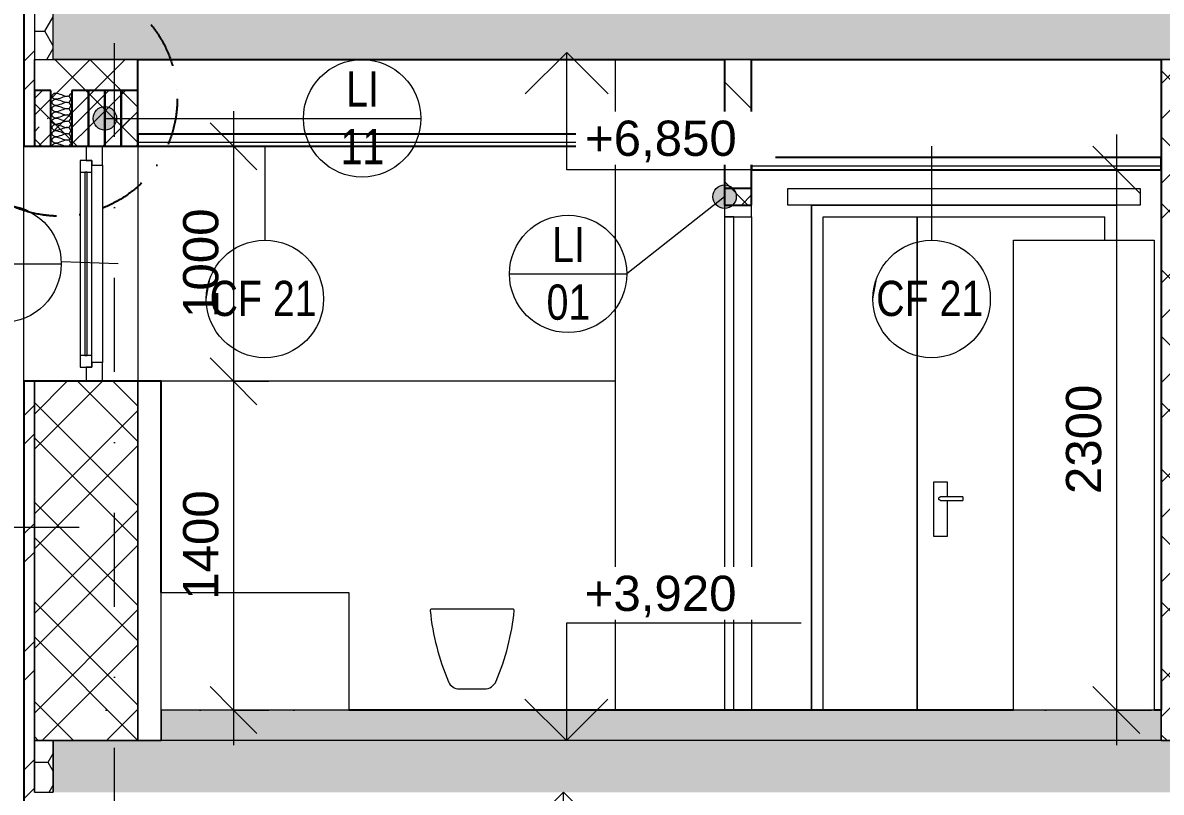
# Model space of a CAD drawing. Header units: millimetres. Extents: x -9657 to 178820, y -8645 to 72638.
# Drawn here: x 32708 to 37557, y 3700 to 6976 of the extents above; entities that cross this region are included whole.
import ezdxf

# ---------------------------------------------------------------- set-up
doc = ezdxf.new("R2010")
doc.units = ezdxf.units.MM
for name, pattern in [('HA_DashDot_10mm-S3mm', [1000, 400, -300, 0, -300]), ('HA_DashDot_4mm-S1mm', [400, 200, -100, 0, -100]), ('HA_Dot-S4mm', [400, 0, -400])]:
    doc.linetypes.add(name, pattern=pattern)
for name, color, linetype, lineweight in [('A-____-____-DIMS', 9, 'Continuous', 5), ('A-____-____-DIMS-100', 9, 'Continuous', 5), ('A-CLNG-____-IDEN', 9, 'Continuous', 9), ('A-CLNG-____-MCUT', 9, 'Continuous', 25), ('A-DETL-____-OTLN', 9, 'Continuous', 25), ('A-DETL-____-THIN', 9, 'Continuous', 9), ('A-DETL-GENF-OTLN', 9, 'Continuous', 9), ('A-DOOR-____-MCUT', 9, 'Continuous', 9), ('A-DOOR-____-OTLN', 9, 'Continuous', 9), ('A-DOOR-FRAM-MCUT', 9, 'Continuous', 9), ('A-DOOR-FRAM-OTLN', 9, 'Continuous', 9), ('A-FLOR-____-MCUT', 9, 'Continuous', 25), ('A-FLOR-____-OTLN', 9, 'Continuous', 9), ('A-FLOR-____-OVHD', 9, 'HA_DashDot_4mm-S1mm', 25), ('A-FLOR-____-PATT', 9, 'Continuous', 25), ('A-FLOR-LEVL-OTLN', 9, 'Continuous', 9), ('A-GENM-____-IDEN', 9, 'Continuous', 9), ('A-GENM-____-MCUT', 9, 'Continuous', 25), ('A-GENM-____-OTLN', 9, 'Continuous', 9), ('A-GLAZ-____-IDEN', 9, 'Continuous', 9), ('A-GLAZ-____-MCUT', 9, 'Continuous', 5), ('A-GLAZ-____-OTLN', 9, 'Continuous', 5), ('A-WALL-____-MCUT', 9, 'Continuous', 25), ('A-WALL-____-OTLN', 9, 'Continuous', 9), ('A-WALL-____-PATT', 9, 'Continuous', 25), ('G-____-____-DIMS', 9, 'Continuous', 5), ('I-FURN-____-OTLN', 9, 'Continuous', 9), ('I-WALL-____-MCUT', 9, 'Continuous', 25), ('I-WALL-____-OTLN', 9, 'Continuous', 9), ('P-SANR-FIXT-OTLN', 9, 'Continuous', 9), ('S-GRID-____-OTLN', 9, 'Continuous', 5)]:
    doc.layers.add(name, color=color, linetype=linetype, lineweight=lineweight)
doc.styles.add('Arial_1', font='arial.ttf', dxfattribs={"height": 150})
doc.styles.add('Arial_3', font='arial.ttf', dxfattribs={"width": 0.8, "height": 150})
doc.dimstyles.new('Inner_Dimensions_1', dxfattribs={"dimscale": 304.8, "dimtxt": 153.03891, "dimasz": 0.656168, "dimexe": 0.492126, "dimexo": 0.0625, "dimgap": 0.065617, "dimtad": 1, "dimdec": 0, "dimzin": 0, "dimdsep": 46, "dimtxsty": 'Arial_1', "dimblk1": 'OBLIQUE', "dimblk2": 'OBLIQUE', "dimsah": 1, "dimcen": 0.09, "dimdle": 0.492126, "dimazin": 0, "dimtfac": 1, "dimtdec": 4, "dimtix": 1, "dimtmove": 0, "dimatfit": 3, "dimfxl": 0.492126, "dimfxlon": 1, "dimtvp": 1, "dimtolj": 1, "dimtzin": 0, "dimlwd": 9, "dimlwe": 9, "dimarcsym": 2})
pattern_1 = [(45, (-49176.07, 1865.4), (-176.777, 176.777), []), (45, (-49105.36, 1865.4), (-176.777, 176.777), []), (45, (-48963.93, 1865.4), (-106.066, 247.487), [100, -50, 3.353, -46.647])]

# ---------------------------------------------------------------- blocks, each defined once
blk = doc.blocks.new('HA_DR_Single_Swing_Solid - In_BJ_700x2100-V37-ŘEZ C-C OBJEKT C')
at = {"layer": 'A-DOOR-____-MCUT', "color": 50}
for p, q in [((-42334.9, 6150), (-42334.9, 4050)), ((-42294.9, 6150), (-42334.9, 6150)), ((-42294.9, 4050), (-42294.9, 6150)), ((-42334.9, 4050), (-42294.9, 4050))]:
    blk.add_line(p, q, dxfattribs=at)
at = {"layer": 'A-DOOR-FRAM-MCUT', "color": 50}
for p, q in [((-42334.9, 6200), (-42334.9, 6150)), ((-42219.9, 6200), (-42334.9, 6200)), ((-42219.9, 6150), (-42219.9, 6200)), ((-42334.9, 6150), (-42219.9, 6150))]:
    blk.add_line(p, q, dxfattribs=at)
at = {"layer": 'A-DOOR-FRAM-OTLN', "color": 50}
blk.add_line((-42219.9, 6150), (-42219.9, 4050), dxfattribs=at)
blk = doc.blocks.new('HA_DR_Double_Swing_Solid - In_BJ_1200x2100_800-1662813-ŘEZ C-C OBJEKT C')
at = {"layer": 'A-DOOR-____-OTLN', "color": 50}
for p, q in [((-41514.9, 3000), (-41514.9, 900)), ((-41514.9, 900), (-41514.9, 3000)), ((-41444.9, 1870), (-41444.9, 1640)), ((-41384.9, 1870), (-41444.9, 1870)), ((-41384.9, 1807.2), (-41384.9, 1870)), ((-41319.9, 1807.5), (-41414.9, 1807.5)), ((-41319.9, 1807.5), (-41319.9, 1800)), ((-41319.9, 1800), (-41319.9, 1792.5)), ((-41414.9, 1792.5), (-41319.9, 1792.5)), ((-41384.9, 1640), (-41384.9, 1792.8)), ((-41444.9, 1640), (-41384.9, 1640))]:
    blk.add_line(p, q, dxfattribs=at)
for points, knots in [([(-41422.4, 1800), (-41422.4, 1800.7), (-41422.3, 1801.6), (-41421.9, 1802.9), (-41421.4, 1803.8), (-41421, 1804.4), (-41420.5, 1804.9), (-41420.1, 1805.4), (-41419.5, 1806), (-41418.8, 1806.4), (-41418.2, 1806.7), (-41417.8, 1806.9), (-41417.3, 1807.1), (-41416.8, 1807.2), (-41416.4, 1807.4), (-41415.9, 1807.4), (-41415.4, 1807.5), (-41415.1, 1807.5), (-41414.9, 1807.5)], [0, 0, 0, 0, 0.0833333, 0.125, 0.1666667, 0.2083333, 0.2291667, 0.25, 0.2916667, 0.3333333, 0.3541667, 0.375, 0.3958333, 0.4166667, 0.4375, 0.4583333, 0.4791667, 0.5, 0.5, 0.5, 0.5]), ([(-41414.9, 1792.5), (-41415.1, 1792.5), (-41415.4, 1792.5), (-41415.9, 1792.6), (-41416.4, 1792.6), (-41416.8, 1792.8), (-41417.3, 1792.9), (-41417.8, 1793.1), (-41418.2, 1793.3), (-41418.7, 1793.5), (-41419.1, 1793.8), (-41419.6, 1794.1), (-41420.1, 1794.6), (-41420.5, 1795.1), (-41421, 1795.6), (-41421.4, 1796.2), (-41421.9, 1797.1), (-41422.3, 1798.4), (-41422.4, 1799.3), (-41422.4, 1800)], [0.5, 0.5, 0.5, 0.5, 0.5208333, 0.5416667, 0.5625, 0.5833333, 0.6041667, 0.625, 0.6458333, 0.6666667, 0.6875, 0.7083333, 0.75, 0.7708333, 0.7916667, 0.8333333, 0.875, 0.9166667, 1, 1, 1, 1])]:
    blk.add_open_spline(points, degree=3, knots=knots, dxfattribs=at)
at = {"layer": 'A-DOOR-FRAM-OTLN', "color": 50}
for p, q in [((-41964.9, 3050), (-41964.9, 900)), ((-40664.9, 3050), (-41964.9, 3050)), ((-40664.9, 3050), (-40664.9, 2900)), ((-41914.9, 900), (-41914.9, 3000)), ((-41914.9, 3000), (-40714.9, 3000)), ((-40714.9, 2900), (-40714.9, 3000))]:
    blk.add_line(p, q, dxfattribs=at)
blk = doc.blocks.new('HA_WD_SinglePanel - 625x1000-1858207-ŘEZ C-C OBJEKT C')
at = {"layer": 'A-GLAZ-____-MCUT', "color": 250}
for p, q in [((-45054.9, 6450), (-45054.9, 6390)), ((-44984.9, 6450), (-45054.9, 6450)), ((-44984.9, 6370), (-44984.9, 6450)), ((-45029.9, 6390), (-45079.9, 6390)), ((-45079.9, 6390), (-45079.9, 6340)), ((-45054.9, 6390), (-45029.9, 6390)), ((-45029.9, 6340), (-45029.9, 6390)), ((-45029.9, 6390), (-45029.9, 6370)), ((-45029.9, 6370), (-44984.9, 6370)), ((-45079.9, 6340), (-45029.9, 6340)), ((-45049.9, 6340), (-45059.9, 6340)), ((-45059.9, 6340), (-45059.9, 5560)), ((-45049.9, 5560), (-45049.9, 6340)), ((-45029.9, 5560), (-45079.9, 5560)), ((-45079.9, 5560), (-45079.9, 5510)), ((-45059.9, 5560), (-45049.9, 5560)), ((-45029.9, 5510), (-45029.9, 5560)), ((-44984.9, 5530), (-45029.9, 5530)), ((-45029.9, 5530), (-45029.9, 5510)), ((-44984.9, 5450), (-44984.9, 5530)), ((-45079.9, 5510), (-45029.9, 5510)), ((-45054.9, 5510), (-45054.9, 5450)), ((-45029.9, 5510), (-45054.9, 5510)), ((-45054.9, 5450), (-44984.9, 5450))]:
    blk.add_line(p, q, dxfattribs=at)
at = {"layer": 'A-GLAZ-____-OTLN', "color": 250}
for p, q in [((-44984.9, 6370), (-44984.9, 5530)), ((-45079.9, 6340), (-45079.9, 5560)), ((-45029.9, 5560), (-45029.9, 6340))]:
    blk.add_line(p, q, dxfattribs=at)
blk = doc.blocks.new('ABMV_Bathtub_Generic - 800x1700-1414026-ŘEZ C-C OBJEKT C')
at = {"layer": 'P-SANR-FIXT-OTLN', "color": 50}
for p, q in [((-44834.9, 900), (-44834.9, 1400)), ((-44834.9, 1400), (-44034.9, 1400)), ((-44034.9, 1400), (-44034.9, 900)), ((-44034.9, 900), (-44834.9, 900))]:
    blk.add_line(p, q, dxfattribs=at)
blk = doc.blocks.new('ABMV_Toilet_WallHung - Default-1928450-ŘEZ C-C OBJEKT C')
at = {"layer": 'A-GENM-____-OTLN', "color": 50}
for p, q in [((-43236.9, 4480), (-43582.9, 4480)), ((-43464.9, 4139.8), (-43358.2, 4139.8))]:
    blk.add_line(p, q, dxfattribs=at)
for centre, radius, start, end in [((-43582.9, 4473.7), 6.3, 90, 186.0487), ((-42529.2, 4585.3), 1065.9, 186.0487, 202.9158), ((-44290.6, 4585.3), 1065.9, 337.2719, 353.9513), ((-43236.9, 4473.7), 6.31, 353.9513, 90), ((-43358.2, 4194.8), 55, 270, 337.2719), ((-43464.9, 4189.8), 50, 202.9158, 270)]:
    blk.add_arc(centre, radius, start, end, dxfattribs=at)
blk = doc.blocks.new('NAB_Šatní_skříň_ADNS - 600x2000xšířka-1489434-ŘEZ C-C OBJEKT C')
at = {"layer": 'I-FURN-____-OTLN', "color": 50}
for p, q in [((-41104.9, 2900), (-40504.9, 2900)), ((-41104.9, 900), (-41104.9, 2900)), ((-40504.9, 2900), (-40504.9, 900)), ((-40504.9, 900), (-41104.9, 900))]:
    blk.add_line(p, q, dxfattribs=at)
blk = doc.blocks.new('HA_GM_Tiling_LineBased - Generic Tiles-1682387-ŘEZ C-C OBJEKT C')
at = {"layer": 'A-GENM-____-OTLN', "color": 50}
blk.add_line((-42799.9, 900), (-42799.9, 3300), dxfattribs=at)
blk = doc.blocks.new('TB_Porotherm KP11_5_1000mm - TB_Porotherm KP11_5_1000mm-V47-ŘEZ C-C OBJEKT C')
at = {"layer": 'A-GENM-____-OTLN', "lineweight": 5}
h = blk.add_hatch(dxfattribs=at)
h.set_pattern_fill('FP_27', color=256, style=0, pattern_type=2)
h.set_pattern_definition(pattern_1)
h.paths.add_polyline_path([(-42334.9, 6200), (-42219.9, 6200), (-42219.9, 6271), (-42334.9, 6271)])
at = {"layer": 'A-GENM-____-MCUT', "color": 10}
for p, q in [((-42219.9, 6271), (-42334.9, 6271)), ((-42334.9, 6271), (-42334.9, 6200)), ((-42219.9, 6200), (-42219.9, 6271)), ((-42334.9, 6200), (-42219.9, 6200))]:
    blk.add_line(p, q, dxfattribs=at)
blk = doc.blocks.new('TB_Porotherm KP11_5_1500mm - TB_Porotherm KP11_5_1500mm-1870867-ŘEZ C-C OBJEKT C')
at = {"layer": 'A-GENM-____-OTLN', "color": 50}
for p, q in [((-42064.9, 3050), (-42064.9, 3121)), ((-42064.9, 3121), (-40564.9, 3121)), ((-40564.9, 3121), (-40564.9, 3050)), ((-40564.9, 3050), (-42064.9, 3050))]:
    blk.add_line(p, q, dxfattribs=at)
blk = doc.blocks.new('TB_Porotherm KP7_1000mm - TB_Porotherm KP7_1000mm-V56-ŘEZ C-C OBJEKT C')
at = {"layer": 'A-GENM-____-OTLN', "lineweight": 5}
h = blk.add_hatch(dxfattribs=at)
h.set_pattern_fill('FP_27', color=256, style=0, pattern_type=2)
h.set_pattern_definition(pattern_1)
h.paths.add_polyline_path([(-44834.9, 6450), (-44834.9, 6688), (-44904.9, 6688), (-44904.9, 6450)])
at = {"layer": 'A-GENM-____-MCUT', "color": 10}
for p, q in [((-44834.9, 6688), (-44904.9, 6688)), ((-44904.9, 6688), (-44904.9, 6450)), ((-44834.9, 6450), (-44834.9, 6688)), ((-44904.9, 6450), (-44834.9, 6450))]:
    blk.add_line(p, q, dxfattribs=at)
blk = doc.blocks.new('TB_Porotherm KP7_1000mm - TB_Porotherm KP7_1000mm-V57-ŘEZ C-C OBJEKT C')
at = {"layer": 'A-GENM-____-OTLN', "lineweight": 5}
h = blk.add_hatch(dxfattribs=at)
h.set_pattern_fill('FP_27', color=256, style=0, pattern_type=2)
h.set_pattern_definition(pattern_1)
h.paths.add_polyline_path([(-44904.9, 6450), (-44904.9, 6688), (-44974.9, 6688), (-44974.9, 6450)])
at = {"layer": 'A-GENM-____-MCUT', "color": 10}
for p, q in [((-44904.9, 6688), (-44974.9, 6688)), ((-44974.9, 6688), (-44974.9, 6450)), ((-44904.9, 6450), (-44904.9, 6688)), ((-44974.9, 6450), (-44904.9, 6450))]:
    blk.add_line(p, q, dxfattribs=at)
blk = doc.blocks.new('TB_Porotherm KP7_1000mm - TB_Porotherm KP7_1000mm-V58-ŘEZ C-C OBJEKT C')
at = {"layer": 'A-GENM-____-OTLN', "lineweight": 5}
h = blk.add_hatch(dxfattribs=at)
h.set_pattern_fill('FP_27', color=256, style=0, pattern_type=2)
h.set_pattern_definition(pattern_1)
h.paths.add_polyline_path([(-44974.9, 6450), (-44974.9, 6688), (-45044.9, 6688), (-45044.9, 6450)])
at = {"layer": 'A-GENM-____-MCUT', "color": 10}
for p, q in [((-44974.9, 6688), (-45044.9, 6688)), ((-45044.9, 6688), (-45044.9, 6450)), ((-44974.9, 6450), (-44974.9, 6688)), ((-45044.9, 6450), (-44974.9, 6450))]:
    blk.add_line(p, q, dxfattribs=at)
blk = doc.blocks.new('TB_Porotherm KP7_1000mm - TB_Porotherm KP7_1000mm-V59-ŘEZ C-C OBJEKT C')
at = {"layer": 'A-GENM-____-OTLN', "lineweight": 5}
h = blk.add_hatch(dxfattribs=at)
h.set_pattern_fill('FP_27', color=256, style=0, pattern_type=2)
h.set_pattern_definition(pattern_1)
h.paths.add_polyline_path([(-45044.9, 6450), (-45044.9, 6688), (-45114.9, 6688), (-45114.9, 6450)])
at = {"layer": 'A-GENM-____-MCUT', "color": 10}
for p, q in [((-45044.9, 6688), (-45114.9, 6688)), ((-45114.9, 6688), (-45114.9, 6450)), ((-45044.9, 6450), (-45044.9, 6688)), ((-45114.9, 6450), (-45044.9, 6450))]:
    blk.add_line(p, q, dxfattribs=at)
blk = doc.blocks.new('TB_Porotherm KP7_1000mm - TB_Porotherm KP7_1000mm-V60-ŘEZ C-C OBJEKT C')
at = {"layer": 'A-GENM-____-OTLN', "lineweight": 5}
h = blk.add_hatch(dxfattribs=at)
h.set_pattern_fill('FP_27', color=256, style=0, pattern_type=2)
h.set_pattern_definition(pattern_1)
h.paths.add_polyline_path([(-45204.9, 6450), (-45204.9, 6688), (-45274.9, 6688), (-45274.9, 6450)])
at = {"layer": 'A-GENM-____-MCUT', "color": 10}
for p, q in [((-45204.9, 6688), (-45274.9, 6688)), ((-45274.9, 6688), (-45274.9, 6450)), ((-45204.9, 6450), (-45204.9, 6688)), ((-45274.9, 6450), (-45204.9, 6450))]:
    blk.add_line(p, q, dxfattribs=at)
blk = doc.blocks.new('185-01_OBJEKT C_Central_rvt-2-ŘEZ C-C OBJEKT C')
at = {"layer": 'A-FLOR-____-PATT', "lineweight": 9}
for points in [[(-45194.9, 6820), (-40224.9, 6820), (-40224.9, 7070), (-45194.9, 7070), (-45194.9, 6825.1)], [(-23434.9, 3700), (-23434.9, 3920), (-45194.9, 3920), (-45194.9, 3700), (-23680.3, 3700)]]:
    blk.add_hatch(color=254, dxfattribs=at).paths.add_polyline_path(points)
at = {"layer": 'A-FLOR-____-PATT', "lineweight": 5}
h = blk.add_hatch(color=7, dxfattribs=at)
h.paths.add_polyline_path([(-44734.9, 3920), (-40474.9, 3920), (-40474.9, 4050), (-44734.9, 4050)])
h.paths.add_polyline_path([(-23584.9, 3920), (-23584.9, 4050), (-40224.9, 4050), (-40224.9, 3920), (-23680.3, 3920)])
h = blk.add_hatch(dxfattribs=at)
h.set_pattern_fill('FP_25', color=250, style=0, pattern_type=2)
h.set_pattern_definition([(0, (-49176.066, 1865.4), (117.187, 67.658), [78.125, -156.25]), (120, (-49176.066, 1865.4), (-117.1875, 67.6588), [78.125, -156.25]), (60, (-49176.066, 1865.4), (-5e-05, 135.3159), [0, -156.25, 78.125, 0])])
h.paths.add_polyline_path([(-45194.9, 3700), (-45194.9, 3920), (-45274.9, 3920), (-45274.9, 3700)])
at = {"layer": 'A-WALL-____-PATT', "lineweight": 5}
h = blk.add_hatch(dxfattribs=at)
h.set_pattern_fill('FP_24', color=250, style=0, pattern_type=2)
h.set_pattern_definition([(45, (-49176.07, 1865.4), (-251.447, 251.447), []), (45, (-49176.07, 2246.4), (-251.447, 251.447), [])])
h.paths.add_polyline_path([(-45278.7, 900), (-45274.9, 900), (-45274.9, 2300), (-45319.9, 2300), (-45319.9, 900)])
h.paths.add_polyline_path([(-45319.9, 3300), (-45274.9, 3300), (-45274.9, 5450), (-45319.9, 5450), (-45319.9, 3699.6)])
h.paths.add_polyline_path([(-45319.9, 6450), (-45274.9, 6450), (-45274.9, 11585.1), (-45319.9, 11585.1), (-45319.9, 6825.1)])
h = blk.add_hatch(dxfattribs=at)
h.set_pattern_fill('FP_21', color=250, style=0, pattern_type=2)
h.set_pattern_definition([(45, (-49176.07, 1865.4), (-212.132, 212.132), []), (45, (-49026.07, 1865.4), (-212.132, 212.132), []), (315, (-49176.07, 1865.4), (212.132, 212.132), []), (315, (-49026.07, 1865.4), (212.132, 212.132), [])])
h.paths.add_polyline_path([(-44834.9, 3920), (-44834.9, 5450), (-45274.9, 5450), (-45274.9, 3920), (-45194.9, 3920)])
h.paths.add_polyline_path([(-45274.9, 6450), (-44834.9, 6450), (-44834.9, 6820), (-45274.9, 6820)])
h = blk.add_hatch(dxfattribs=at)
h.set_pattern_fill('FP_23', color=250, style=0, pattern_type=2)
h.set_pattern_definition([(135, (-49176.07, 1865.4), (-106.066, -106.066), [])])
h.paths.add_polyline_path([(-42334.9, 6200), (-42219.9, 6200), (-42219.9, 6820), (-42334.9, 6820)])
h = blk.add_hatch(dxfattribs=at)
h.set_pattern_fill('FP_22', color=250, style=0, pattern_type=2)
h.set_pattern_definition([(45, (-49176.07, 1865.4), (-212.132, 212.132), []), (45, (-49026.07, 1865.4), (-212.132, 212.132), []), (315, (-49176.07, 1865.4), (141.4214, 141.4214), [])])
h.paths.add_polyline_path([(-40474.9, 3920), (-40224.9, 3920), (-40224.9, 6820), (-40474.9, 6820), (-40474.9, 4050)])
at = {"layer": 'A-CLNG-____-MCUT', "color": 10}
for p, q in [((-42334.9, 6502), (-44834.9, 6502)), ((-44834.9, 6502), (-44834.9, 6450)), ((-42334.9, 6450), (-42334.9, 6502)), ((-44834.9, 6450), (-42334.9, 6450)), ((-40474.9, 6402), (-42219.9, 6402)), ((-42219.9, 6402), (-42219.9, 6350)), ((-40474.9, 6350), (-40474.9, 6402)), ((-42219.9, 6350), (-40474.9, 6350))]:
    blk.add_line(p, q, dxfattribs=at)
at = {"layer": 'A-CLNG-____-MCUT', "color": 50, "lineweight": 9}
for p, q in [((-42334.9, 6466), (-44834.9, 6466)), ((-40474.9, 6366), (-42219.9, 6366))]:
    blk.add_line(p, q, dxfattribs=at)
at = {"layer": 'A-FLOR-____-MCUT', "color": 50, "lineweight": 9}
for p, q in [((-45194.9, 6820), (-44834.9, 6820)), ((-42334.9, 6820), (-42219.9, 6820)), ((-40474.9, 6820), (-40224.9, 6820)), ((-44734.9, 4050), (-44734.9, 3920)), ((-40474.9, 3920), (-40474.9, 4050)), ((-44834.9, 3920), (-45194.9, 3920)), ((-44734.9, 3920), (-44834.9, 3920)), ((-40474.9, 3920), (-44734.9, 3920)), ((-40224.9, 3920), (-40474.9, 3920))]:
    blk.add_line(p, q, dxfattribs=at)
at = {"layer": 'A-FLOR-____-MCUT', "color": 10}
for p, q in [((-44834.9, 6820), (-42334.9, 6820)), ((-42219.9, 6820), (-40474.9, 6820)), ((-41104.9, 4050), (-43934.9, 4050)), ((-40474.9, 4050), (-40504.9, 4050))]:
    blk.add_line(p, q, dxfattribs=at)
at = {"layer": 'A-FLOR-____-OTLN', "color": 50}
for p, q in [((-45274.9, 3920), (-45274.9, 3700)), ((-45194.9, 3920), (-45274.9, 3920)), ((-45194.9, 3920), (-45194.9, 3700)), ((-45194.9, 3700), (-45194.9, 3920)), ((-45274.9, 3700), (-45194.9, 3700))]:
    blk.add_line(p, q, dxfattribs=at)
at = {"layer": 'A-WALL-____-MCUT', "color": 10}
for p, q in [((-45319.9, 11585.1), (-45319.9, 6450)), ((-44834.9, 6450), (-44834.9, 6820)), ((-45319.9, 6450), (-45274.9, 6450)), ((-45274.9, 6450), (-44834.9, 6450)), ((-45274.9, 5450), (-45319.9, 5450)), ((-45319.9, 5450), (-45319.9, 3300)), ((-44834.9, 5450), (-45274.9, 5450))]:
    blk.add_line(p, q, dxfattribs=at)
at = {"layer": 'A-WALL-____-MCUT', "color": 50, "lineweight": 9}
for p, q in [((-45274.9, 6820), (-45274.9, 6450)), ((-45274.9, 6450), (-45274.9, 6820)), ((-44834.9, 6820), (-45194.9, 6820)), ((-42219.9, 6820), (-42334.9, 6820)), ((-40224.9, 6820), (-40474.9, 6820)), ((-45274.9, 5450), (-45274.9, 3920)), ((-45274.9, 3920), (-45274.9, 5450)), ((-44834.9, 4050), (-44834.9, 5450)), ((-44834.9, 5450), (-44834.9, 4050)), ((-44834.9, 3920), (-44834.9, 4050)), ((-44834.9, 4050), (-44834.9, 3920)), ((-44734.9, 3920), (-44734.9, 4050)), ((-40474.9, 4050), (-40474.9, 3920)), ((-45194.9, 3920), (-44834.9, 3920)), ((-44834.9, 3920), (-44734.9, 3920)), ((-40474.9, 3920), (-40224.9, 3920))]:
    blk.add_line(p, q, dxfattribs=at)
at = {"layer": 'A-WALL-____-OTLN', "color": 50}
for p, q in [((-45319.9, 5450), (-45319.9, 6450)), ((-44834.9, 6450), (-44834.9, 5450)), ((-45274.9, 3920), (-45194.9, 3920)), ((-45274.9, 3700), (-45274.9, 3920))]:
    blk.add_line(p, q, dxfattribs=at)
at = {"layer": 'I-WALL-____-MCUT', "color": 10}
for p, q in [((-42334.9, 6820), (-42334.9, 6200)), ((-42219.9, 6200), (-42219.9, 6820)), ((-40474.9, 6820), (-40474.9, 4050)), ((-42334.9, 6200), (-42219.9, 6200)), ((-44734.9, 5450), (-44834.9, 5450)), ((-44734.9, 4550), (-44734.9, 5450))]:
    blk.add_line(p, q, dxfattribs=at)
at = {"layer": 'I-WALL-____-OTLN', "color": 50}
for p, q in [((-42799.9, 6502), (-42799.9, 6820)), ((-41964.9, 4050), (-41964.9, 6200)), ((-41964.9, 6200), (-40664.9, 6200)), ((-40664.9, 6200), (-40664.9, 6050)), ((-42799.9, 5450), (-44734.9, 5450))]:
    blk.add_line(p, q, dxfattribs=at)
at = {"layer": 'A-DOOR-____-OTLN', "color": 50, "lineweight": 9}
for name, p in [('HA_DR_Single_Swing_Solid - In_BJ_700x2100-V37-ŘEZ C-C OBJEKT C', (0, 0)), ('HA_DR_Double_Swing_Solid - In_BJ_1200x2100_800-1662813-ŘEZ C-C OBJEKT C', (0, 3150))]:
    blk.add_blockref(name, p, dxfattribs=at)
at = {"layer": 'A-GENM-____-OTLN', "color": 50, "lineweight": 9}
for name, p in [('TB_Porotherm KP7_1000mm - TB_Porotherm KP7_1000mm-V60-ŘEZ C-C OBJEKT C', (0, 0)), ('TB_Porotherm KP7_1000mm - TB_Porotherm KP7_1000mm-V59-ŘEZ C-C OBJEKT C', (0, 0)), ('TB_Porotherm KP7_1000mm - TB_Porotherm KP7_1000mm-V58-ŘEZ C-C OBJEKT C', (0, 0)), ('TB_Porotherm KP7_1000mm - TB_Porotherm KP7_1000mm-V57-ŘEZ C-C OBJEKT C', (0, 0)), ('TB_Porotherm KP7_1000mm - TB_Porotherm KP7_1000mm-V56-ŘEZ C-C OBJEKT C', (0, 0)), ('HA_GM_Tiling_LineBased - Generic Tiles-1682387-ŘEZ C-C OBJEKT C', (0, 3150)), ('TB_Porotherm KP11_5_1000mm - TB_Porotherm KP11_5_1000mm-V47-ŘEZ C-C OBJEKT C', (0, 0)), ('TB_Porotherm KP11_5_1500mm - TB_Porotherm KP11_5_1500mm-1870867-ŘEZ C-C OBJEKT C', (0, 3150))]:
    blk.add_blockref(name, p, dxfattribs=at)
at = {"layer": 'A-GLAZ-____-OTLN', "color": 50, "lineweight": 9}
blk.add_blockref('HA_WD_SinglePanel - 625x1000-1858207-ŘEZ C-C OBJEKT C', (0, 0), dxfattribs=at)
at = {"layer": 'I-FURN-____-OTLN', "color": 50, "lineweight": 9}
blk.add_blockref('NAB_Šatní_skříň_ADNS - 600x2000xšířka-1489434-ŘEZ C-C OBJEKT C', (0, 3150), dxfattribs=at)
at = {"layer": 'P-SANR-FIXT-OTLN', "color": 50, "lineweight": 9}
for name, p in [('ABMV_Bathtub_Generic - 800x1700-1414026-ŘEZ C-C OBJEKT C', (100, 3150)), ('ABMV_Toilet_WallHung - Default-1928450-ŘEZ C-C OBJEKT C', (0, 0))]:
    blk.add_blockref(name, p, dxfattribs=at)
blk = doc.blocks.new('Spot Elevations - Default-792506-ŘEZ C-C OBJEKT C')
at = {"layer": 'G-____-____-DIMS', "lineweight": 9}
for p, q in [((-20676.7, 1400), (-21676.7, 1400)), ((-21676.7, 1400), (-21676.7, 900)), ((-21853.5, 1076.8), (-21676.7, 900)), ((-21676.7, 900), (-21499.9, 1076.8))]:
    blk.add_line(p, q, dxfattribs=at)
blk = doc.blocks.new('Spot Elevations - Flipped-794089-ŘEZ C-C OBJEKT C')
at = {"layer": 'G-____-____-DIMS', "lineweight": 9}
for p, q in [((-44881.8, -206.8), (-44705, -30)), ((-44705, -30), (-44528.3, -206.8)), ((-44705, -530), (-44705, -30)), ((-43705, -530), (-44705, -530))]:
    blk.add_line(p, q, dxfattribs=at)
blk = doc.blocks.new('DIMBLOCK77-ŘEZ C-C OBJEKT C')
at = {"layer": 'A-____-____-DIMS-100', "lineweight": 9}
for p, q in [((33605.4, 6600), (33605.4, 5450)), ((33605.4, 6450), (33505.4, 6550)), ((33755.4, 6450), (33455.4, 6450)), ((33605.4, 6450), (33705.4, 6350)), ((33605.4, 6450), (33755.4, 6450)), ((33605.4, 5450), (33505.4, 5550)), ((33755.4, 5450), (33455.4, 5450)), ((33605.4, 5450), (33705.4, 5350)), ((33605.4, 5450), (33755.4, 5450))]:
    blk.add_line(p, q, dxfattribs=at)
at = {"layer": 'A-____-____-DIMS-100', "color": 0, "lineweight": 9, "insert": (33390.7, 5719.3), "char_height": 150, "width": 553.765, "attachment_point": 1, "rotation": 90, "line_spacing_factor": 0.941778, "style": 'Arial_1'}
blk.add_mtext('1000', dxfattribs=at)
blk = doc.blocks.new('_Oblique')
at = {"color": 0, "linetype": 'ByBlock', "lineweight": -2}
blk.add_line((-0.5, -0.5), (0.5, 0.5), dxfattribs=at)
blk = doc.blocks.new('DIMBLOCK78-ŘEZ C-C OBJEKT C')
at = {"layer": 'A-____-____-DIMS-100', "lineweight": 9}
for p, q in [((33605.4, 5450), (33505.4, 5550)), ((33755.4, 5450), (33455.4, 5450)), ((33605.4, 5450), (33605.4, 3900)), ((33605.4, 5450), (33705.4, 5350)), ((33605.4, 5450), (33755.4, 5450)), ((33605.4, 4050), (33505.4, 4150)), ((33755.4, 4050), (33455.4, 4050)), ((33605.4, 4050), (33705.4, 3950)), ((33605.4, 4050), (33755.4, 4050))]:
    blk.add_line(p, q, dxfattribs=at)
at = {"layer": 'A-____-____-DIMS-100', "color": 0, "lineweight": 9, "insert": (33390.7, 4519.3), "char_height": 150, "width": 553.765, "attachment_point": 1, "rotation": 90, "line_spacing_factor": 0.941778, "style": 'Arial_1'}
blk.add_mtext('1400', dxfattribs=at)
blk = doc.blocks.new('HA_Tag_Ceiling - Group _ Type Mark-1822524-ŘEZ C-C OBJEKT C')
at = {"layer": 'A-CLNG-____-IDEN'}
blk.add_line((-34987.4, 9150.1), (-34972.3, 9235.6), dxfattribs=at)
blk.add_circle((-34737.4, 9150.1), 250, dxfattribs=at)
blk = doc.blocks.new('HA_TAG_WD - Type Mark-1502833-ŘEZ C-C OBJEKT C')
at = {"layer": 'A-GLAZ-____-IDEN'}
blk.add_line((-27384.9, 10829.5), (-26884.9, 10829.5), dxfattribs=at)
blk.add_circle((-27134.9, 10829.5), 250, dxfattribs=at)
blk = doc.blocks.new('DIMBLOCK121-ŘEZ C-C OBJEKT C')
at = {"layer": 'A-____-____-DIMS-100', "lineweight": 9}
for p, q in [((37366.2, 6500), (37366.2, 3900)), ((37366.2, 6350), (37266.2, 6450)), ((37516.2, 6350), (37216.2, 6350)), ((37366.2, 6350), (37466.2, 6250)), ((37366.2, 6350), (37516.2, 6350)), ((37366.2, 4050), (37266.2, 4150)), ((37516.2, 4050), (37216.2, 4050)), ((37366.2, 4050), (37466.2, 3950)), ((37366.2, 4050), (37516.2, 4050))]:
    blk.add_line(p, q, dxfattribs=at)
at = {"layer": 'A-____-____-DIMS-100', "color": 0, "lineweight": 9, "insert": (37151.5, 4969.3), "char_height": 150, "width": 553.765, "attachment_point": 1, "rotation": 90, "line_spacing_factor": 0.941778, "style": 'Arial_1'}
blk.add_mtext('2300', dxfattribs=at)
blk = doc.blocks.new('HA_TAG_GM_Products - Generic-588599-ŘEZ C-C OBJEKT C')
at = {"layer": 'A-GENM-____-IDEN'}
blk.add_line((-30828.4, 3169), (-30328.4, 3169), dxfattribs=at)
blk.add_circle((-30578.4, 3169), 250, dxfattribs=at)

msp = doc.modelspace()

# ---------------------------------------------------------------- hatches: boundary and pattern name
at = {"layer": 'A-DETL-GENF-OTLN', "lineweight": 5}
h = msp.add_hatch(dxfattribs=at)
h.set_pattern_fill('FP_25', color=250, style=0, pattern_type=2)
h.set_pattern_definition([(0, (28856.2, 1865.4), (117.187, 67.658), [78.125, -156.25]), (120, (28856.2, 1865.4), (-117.18755, 67.6588), [78.125, -156.25]), (60, (28856.2, 1865.4), (-5e-05, 135.3159), [0, -156.25, 78.125, 0])])
h.paths.add_polyline_path([(32837.4, 6820), (32837.4, 7070), (32757.4, 7070), (32757.4, 6820)])
at = {"layer": 'A-GENM-____-IDEN'}
h = msp.add_hatch(color=256, dxfattribs=at)
edge = h.paths.add_edge_path()
edge.add_arc((33057.4, 6569), 50, 0, 360)
h = msp.add_hatch(color=256, dxfattribs=at)
edge = h.paths.add_edge_path()
edge.add_arc((35697.4, 6235.5), 50, 0, 360)

# ---------------------------------------------------------------- linework, layer by layer
at = {"layer": 'A-CLNG-____-IDEN'}
for p, q in [((33739.4, 6450), (33739.4, 6050.1)), ((36579.4, 6450), (36579.4, 6050.1))]:
    msp.add_line(p, q, dxfattribs=at)
at = {"layer": 'A-DETL-____-OTLN', "lineweight": 9}
for points in [[(32845.7, 6650), (32839.4, 6650), (32825.3, 6663.3), (32839.4, 6676.7), (32845.7, 6676.7)], [(32845.7, 6623.3), (32839.4, 6623.3), (32825.3, 6636.7), (32839.4, 6650), (32845.7, 6650)], [(32845.7, 6676.7), (32864, 6676.7), (32880.7, 6663.3), (32899, 6663.3)], [(32899, 6663.3), (32880.7, 6663.3), (32864, 6650), (32845.7, 6650)], [(32845.7, 6650), (32864, 6650), (32880.7, 6636.7), (32899, 6636.7)], [(32899, 6663.3), (32905.3, 6663.3), (32912.4, 6670.4), (32912.4, 6676.7)], [(32899, 6636.7), (32905.3, 6636.7), (32919.4, 6650), (32905.3, 6663.3), (32899, 6663.3)], [(32845.7, 6596.7), (32839.4, 6596.7), (32825.3, 6610), (32839.4, 6623.3), (32845.7, 6623.3)], [(32845.7, 6570), (32839.4, 6570), (32825.3, 6583.3), (32839.4, 6596.7), (32845.7, 6596.7)], [(32899, 6636.7), (32880.7, 6636.7), (32864, 6623.3), (32845.7, 6623.3)], [(32845.7, 6623.3), (32864, 6623.3), (32880.7, 6610), (32899, 6610)], [(32899, 6610), (32880.7, 6610), (32864, 6596.7), (32845.7, 6596.7)], [(32845.7, 6596.7), (32864, 6596.7), (32880.7, 6583.3), (32899, 6583.3)], [(32899, 6610), (32905.3, 6610), (32919.4, 6623.3), (32905.3, 6636.7), (32899, 6636.7)], [(32899, 6583.3), (32905.3, 6583.3), (32919.4, 6596.7), (32905.3, 6610), (32899, 6610)], [(32845.7, 6543.3), (32839.4, 6543.3), (32825.3, 6556.7), (32839.4, 6570), (32845.7, 6570)], [(32899, 6583.3), (32880.7, 6583.3), (32864, 6570), (32845.7, 6570)], [(32845.7, 6570), (32864, 6570), (32880.7, 6556.7), (32899, 6556.7)], [(32899, 6556.7), (32880.7, 6556.7), (32864, 6543.3), (32845.7, 6543.3)], [(32899, 6556.7), (32905.3, 6556.7), (32919.4, 6570), (32905.3, 6583.3), (32899, 6583.3)], [(32899, 6530), (32905.3, 6530), (32919.4, 6543.3), (32905.3, 6556.7), (32899, 6556.7)], [(32845.7, 6516.7), (32839.4, 6516.7), (32825.3, 6530), (32839.4, 6543.3), (32845.7, 6543.3)], [(32845.7, 6490), (32839.4, 6490), (32825.3, 6503.3), (32839.4, 6516.7), (32845.7, 6516.7)], [(32845.7, 6543.3), (32864, 6543.3), (32880.7, 6530), (32899, 6530)], [(32899, 6530), (32880.7, 6530), (32864, 6516.7), (32845.7, 6516.7)], [(32845.7, 6516.7), (32864, 6516.7), (32880.7, 6503.3), (32899, 6503.3)], [(32899, 6503.3), (32880.7, 6503.3), (32864, 6490), (32845.7, 6490)], [(32899, 6503.3), (32905.3, 6503.3), (32919.4, 6516.7), (32905.3, 6530), (32899, 6530)], [(32899, 6476.7), (32905.3, 6476.7), (32919.4, 6490), (32905.3, 6503.3), (32899, 6503.3)], [(32845.7, 6463.3), (32839.4, 6463.3), (32825.3, 6476.7), (32839.4, 6490), (32845.7, 6490)], [(32832.4, 6450), (32832.4, 6456.3), (32839.4, 6463.3), (32845.7, 6463.3)], [(32845.7, 6490), (32864, 6490), (32880.7, 6476.7), (32899, 6476.7)], [(32899, 6476.7), (32880.7, 6476.7), (32864, 6463.3), (32845.7, 6463.3)], [(32845.7, 6463.3), (32864, 6463.3), (32880.7, 6450), (32899, 6450)], [(32899, 6450), (32905.3, 6450), (32919.4, 6463.3), (32905.3, 6476.7), (32899, 6476.7)]]:
    msp.add_open_spline(points, degree=3, dxfattribs=at)
at = {"layer": 'A-DETL-____-THIN'}
for p, q in [((32757.4, 7070), (32757.4, 6820)), ((32837.4, 6820), (32837.4, 7070)), ((32757.4, 6820), (32837.4, 6820)), ((32407.4, 4829), (32947.4, 4829))]:
    msp.add_line(p, q, dxfattribs=at)
at = {"layer": 'A-FLOR-____-OVHD'}
msp.add_circle((32865.9, 6652.6), 500, dxfattribs=at)
at = {"layer": 'A-FLOR-LEVL-OTLN', "linetype": 'HA_Dot-S4mm', "lineweight": 5}
msp.add_line((22260.1, 4050), (59899.9, 4050), dxfattribs=at)
at = {"layer": 'A-GENM-____-IDEN'}
for p, q in [((33057.4, 6569), (33903.3, 6569)), ((35697.4, 6235.5), (35280.7, 5906.9))]:
    msp.add_line(p, q, dxfattribs=at)
for centre in [(33057.4, 6569), (35697.4, 6235.5)]:
    msp.add_circle(centre, 50, dxfattribs=at)
at = {"layer": 'A-GLAZ-____-IDEN'}
msp.add_line((33114, 5950), (32871.5, 5958.7), dxfattribs=at)
at = {"layer": 'S-GRID-____-OTLN', "linetype": 'HA_DashDot_10mm-S3mm', "lineweight": 9}
msp.add_line((33098.2, -4511.3), (33098.2, 12450.2), dxfattribs=at)

# ---------------------------------------------------------------- block references
at = {"lineweight": 5}
msp.add_blockref('185-01_OBJEKT C_Central_rvt-2-ŘEZ C-C OBJEKT C', (78032.3, 0), dxfattribs=at)
at = {"layer": 'A-CLNG-____-IDEN'}
for p in [(68476.8, -3350), (71316.8, -3350)]:
    msp.add_blockref('HA_Tag_Ceiling - Group _ Type Mark-1822524-ŘEZ C-C OBJEKT C', p, dxfattribs=at)
at = {"layer": 'A-GENM-____-IDEN'}
for p in [(64731.6, 3400), (65609.1, 2737.9)]:
    msp.add_blockref('HA_TAG_GM_Products - Generic-588599-ŘEZ C-C OBJEKT C', p, dxfattribs=at)
at = {"layer": 'A-GLAZ-____-IDEN'}
msp.add_blockref('HA_TAG_WD - Type Mark-1502833-ŘEZ C-C OBJEKT C', (59756.4, -4879.5), dxfattribs=at)
at = {"layer": 'G-____-____-DIMS', "lineweight": 9}
for name, p in [('Spot Elevations - Flipped-794089-ŘEZ C-C OBJEKT C', (79729.8, 6880)), ('Spot Elevations - Default-792506-ŘEZ C-C OBJEKT C', (56700.3, 3020)), ('Spot Elevations - Flipped-794089-ŘEZ C-C OBJEKT C', (79716.3, 3730))]:
    msp.add_blockref(name, p, dxfattribs=at)

# ---------------------------------------------------------------- texts
at = {"layer": 'A-CLNG-____-IDEN', "lineweight": 5, "char_height": 150, "width": 564.388, "attachment_point": 1, "style": 'Arial_3'}
for insert in [(33503.3, 5877.4), (36343.3, 5877.4)]:
    msp.add_mtext('CF 21', dxfattribs=dict(at, insert=insert))
at = {"layer": 'A-GENM-____-IDEN', "lineweight": 5, "char_height": 150, "attachment_point": 1, "style": 'Arial_3'}
for s, insert, width in [('LI', (34085.6, 6769.3), 173.164), ('11', (34061.6, 6523.8), 230.886), ('LI', (34963.1, 6107.1), 173.164), ('01', (34939.1, 5861.7), 230.886)]:
    msp.add_mtext(s, dxfattribs=dict(at, insert=insert, width=width))

# ---------------------------------------------------------------- dimensions: what is measured, and where the dimension line sits
at = {"layer": 'A-____-____-DIMS', "lineweight": 9}
for base, p1, p2, override, picture, middle in [((33605.4, 5450), (33755.4, 6450), (33755.4, 5450), {"dimpost": '<>', "dimfxl": 1000}, 'DIMBLOCK77-ŘEZ C-C OBJEKT C', (33508.9, 5950)), ((37366.2, 4050), (37516.2, 6350), (37516.2, 4050), {"dimpost": '<>', "dimfxl": 2300}, 'DIMBLOCK121-ŘEZ C-C OBJEKT C', (37269.6, 5200)), ((33605.4, 4050), (33755.4, 5450), (33755.4, 4050), {"dimpost": '<>', "dimfxl": 1400}, 'DIMBLOCK78-ŘEZ C-C OBJEKT C', (33508.9, 4750))]:
    dim = msp.add_linear_dim(base=base, p1=p1, p2=p2, angle=90, dimstyle='Inner_Dimensions_1', override=override, dxfattribs=at)
    dim.commit()
    dim.dimension.update_dxf_attribs({"geometry": picture, "text_midpoint": middle})

# ---------------------------------------------------------------- next in the draw order: texts
at = {"layer": 'G-____-____-DIMS', "lineweight": 9, "char_height": 150, "width": 773.133, "attachment_point": 1, "line_spacing_factor": 0.941778, "style": 'Arial_1', "bg_fill": 3, "box_fill_scale": 1.25, "bg_fill_color": 256, "bg_fill_true_color": 13158600, "bg_fill_transparency": 0}
for s, insert in [('+6,850', (35102.6, 6559.3)), ('+3,920', (35101.5, 4621.8))]:
    msp.add_mtext(s, dxfattribs=dict(at, insert=insert))

doc.saveas('drawing.dxf')
